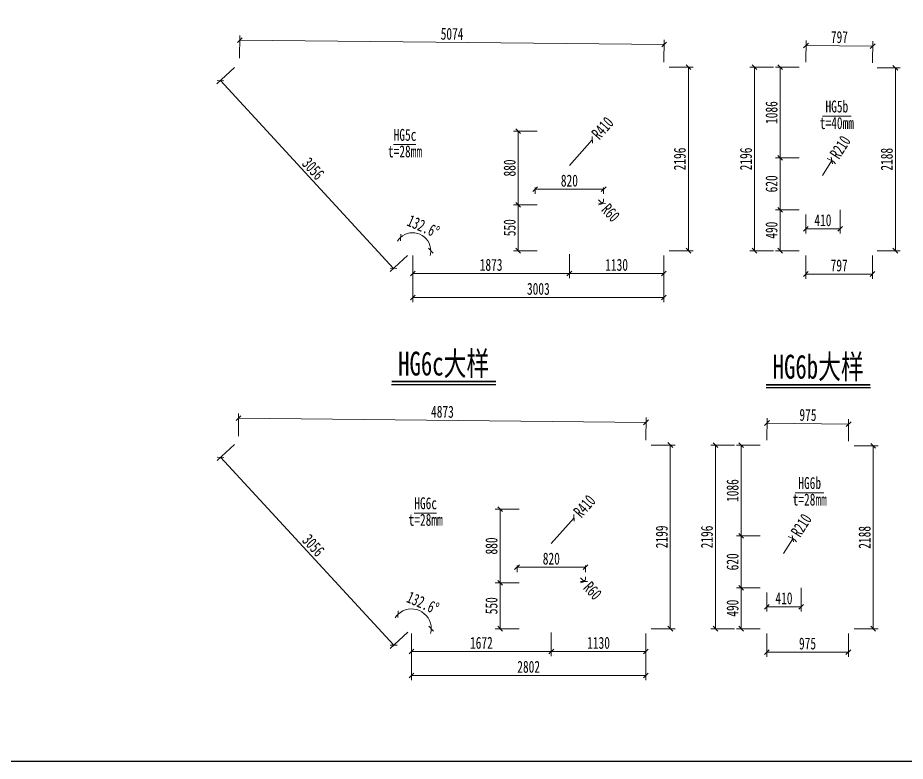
# Model space of a CAD drawing. Header units: millimetres. Extents: x -89049 to 410567, y -307459 to -100425.
# Drawn here: x 345002 to 355615, y -153251 to -144354 of the extents above; entities that cross this region are included whole.
import ezdxf
from ezdxf.enums import TextEntityAlignment as Align

# ---------------------------------------------------------------- set-up
doc = ezdxf.new("R2010")
doc.units = ezdxf.units.MM
doc.layers.get('Defpoints').update_dxf_attribs({"color": 8})
for name, color, linetype, lineweight in [('文字', 7, 'Continuous', 15), ('标注线及字体', 2, 'Continuous', 15), ('细实线', 4, 'Continuous', 15)]:
    doc.layers.add(name, color=color, linetype=linetype, lineweight=lineweight)
doc.styles.add('111', font='', dxfattribs={"width": 0.7})
doc.styles.add('BM_Dim', font='', dxfattribs={"width": 0.85})
doc.styles.get('111').set_extended_font_data('仿宋_GB2312')
doc.styles.get('BM_Dim').set_extended_font_data('仿宋_GB2312')
doc.dimstyles.new('200', dxfattribs={"dimscale": 0, "dimtxt": 2.5, "dimasz": 1, "dimexe": 1, "dimexo": 1, "dimgap": 0.6, "dimtad": 1, "dimdec": 0, "dimdsep": 46, "dimtxsty": '111', "dimblk": 'OBLIQUE', "dimcen": 0, "dimclrd": 4, "dimclre": 4, "dimclrt": 4, "dimadec": 1, "dimazin": 2, "dimtfac": 1, "dimtdec": 0, "dimtix": 1, "dimtmove": 2, "dimatfit": 3, "dimfxl": 4, "dimfxlon": 1, "dimtolj": 1, "dimlwd": -1, "dimlwe": -1, "dimarcsym": 0})

# ---------------------------------------------------------------- blocks, each defined once
blk = doc.blocks.new('_Oblique')
at = {"color": 0, "linetype": 'ByBlock', "lineweight": -2}
blk.add_line((-0.5, -0.5), (0.5, 0.5), dxfattribs=at)
blk = doc.blocks.new('*D1588')
at = {"layer": 'Defpoints', "color": 0, "transparency": 16777216}
for p in [(355226, -144693), (354426, -144946), (355223, -144953)]:
    blk.add_point(p, dxfattribs=at)
at = {"layer": '细实线', "color": 4, "transparency": 16777216}
for p, q in [((354427, -144888), (354429, -144628)), ((355224, -144896), (355226, -144636)), ((354429, -144685), (355226, -144693))]:
    blk.add_line(p, q, dxfattribs=at)
at = {"layer": '细实线', "color": 4, "transparency": 16777216, "xscale": 57.14285714285715, "yscale": 57.14285714285715, "zscale": 57.14285714285715}
for p, rotation in [((354429, -144685), 179.4393759292709), ((355226, -144693), 359.4393759292709)]:
    blk.add_blockref('_Oblique', p, dxfattribs=dict(at, rotation=rotation))
at = {"layer": '细实线', "color": 4, "transparency": 16777216, "insert": (354828, -144587), "char_height": 142.9, "attachment_point": 5, "rotation": 359.4394, "style": '111'}
blk.add_mtext('\\A1;797', dxfattribs=at)
blk = doc.blocks.new('*D1589')
at = {"layer": 'Defpoints', "color": 0, "transparency": 16777216}
for p in [(355223, -144953), (355497, -144953), (355223, -147142)]:
    blk.add_point(p, dxfattribs=at)
at = {"layer": '细实线', "color": 4, "transparency": 16777216}
for p, q in [((355280, -144953), (355555, -144953)), ((355497, -147142), (355497, -144953)), ((355280, -147142), (355555, -147142))]:
    blk.add_line(p, q, dxfattribs=at)
at = {"layer": '细实线', "color": 4, "transparency": 16777216, "xscale": 57.14285714285715, "yscale": 57.14285714285715, "zscale": 57.14285714285715}
for p, rotation in [((355497, -144953), 90), ((355497, -147142), 270)]:
    blk.add_blockref('_Oblique', p, dxfattribs=dict(at, rotation=rotation))
at = {"layer": '细实线', "color": 4, "transparency": 16777216, "insert": (355395, -146048), "char_height": 142.9, "attachment_point": 5, "rotation": 90, "style": '111'}
blk.add_mtext('\\A1;2188', dxfattribs=at)
blk = doc.blocks.new('*D1595')
at = {"layer": 'Defpoints', "color": 0, "transparency": 16777216}
for p in [(354426, -147142), (355223, -147142), (355223, -147421)]:
    blk.add_point(p, dxfattribs=at)
at = {"layer": '细实线', "color": 4, "transparency": 16777216}
for p, q in [((354426, -147199), (354426, -147478)), ((355223, -147199), (355223, -147478)), ((354426, -147421), (355223, -147421))]:
    blk.add_line(p, q, dxfattribs=at)
at = {"layer": '细实线', "color": 4, "transparency": 16777216, "xscale": 57.14285714285715, "yscale": 57.14285714285715, "zscale": 57.14285714285715, "rotation": 180}
blk.add_blockref('_Oblique', (354426, -147421), dxfattribs=at)
at = {"layer": '细实线', "color": 4, "transparency": 16777216, "xscale": 57.14285714285715, "yscale": 57.14285714285715, "zscale": 57.14285714285715}
blk.add_blockref('_Oblique', (355223, -147421), dxfattribs=at)
at = {"layer": '细实线', "color": 4, "transparency": 16777216, "insert": (354825, -147319), "char_height": 142.9, "attachment_point": 5, "style": '111'}
blk.add_mtext('\\A1;797', dxfattribs=at)
blk = doc.blocks.new('*D1596')
at = {"layer": 'Defpoints', "color": 0, "transparency": 16777216}
for p in [(354426, -144946), (353813, -147142), (354426, -147142)]:
    blk.add_point(p, dxfattribs=at)
at = {"layer": '细实线', "color": 4, "transparency": 16777216}
for p, q in [((354041, -144946), (353756, -144946)), ((353813, -144946), (353813, -147142)), ((354041, -147142), (353756, -147142))]:
    blk.add_line(p, q, dxfattribs=at)
at = {"layer": '细实线', "color": 4, "transparency": 16777216, "xscale": 57.14285714285715, "yscale": 57.14285714285715, "zscale": 57.14285714285715}
for p, rotation in [((353813, -144946), 90), ((353813, -147142), 270)]:
    blk.add_blockref('_Oblique', p, dxfattribs=dict(at, rotation=rotation))
at = {"layer": '细实线', "color": 4, "transparency": 16777216, "insert": (353711, -146044), "char_height": 142.9, "attachment_point": 5, "rotation": 90, "style": '111'}
blk.add_mtext('\\A1;2196', dxfattribs=at)
blk = doc.blocks.new('*D1597')
at = {"layer": 'Defpoints', "color": 0, "transparency": 16777216}
for p in [(354120, -146652), (354426, -146652), (354426, -147142)]:
    blk.add_point(p, dxfattribs=at)
at = {"layer": '细实线', "color": 4, "transparency": 16777216}
for p, q in [((354348, -146652), (354063, -146652)), ((354120, -147142), (354120, -146652)), ((354348, -147142), (354063, -147142))]:
    blk.add_line(p, q, dxfattribs=at)
at = {"layer": '细实线', "color": 4, "transparency": 16777216, "xscale": 57.14285714285715, "yscale": 57.14285714285715, "zscale": 57.14285714285715}
for p, rotation in [((354120, -146652), 90), ((354120, -147142), 270)]:
    blk.add_blockref('_Oblique', p, dxfattribs=dict(at, rotation=rotation))
at = {"layer": '细实线', "color": 4, "transparency": 16777216, "insert": (354017, -146897), "char_height": 142.9, "attachment_point": 5, "rotation": 90, "style": '111'}
blk.add_mtext('\\A1;490', dxfattribs=at)
blk = doc.blocks.new('*D1598')
at = {"layer": 'Defpoints', "color": 0, "transparency": 16777216}
for p in [(354120, -146032), (354426, -146032), (354426, -146652)]:
    blk.add_point(p, dxfattribs=at)
at = {"layer": '细实线', "color": 4, "transparency": 16777216}
for p, q in [((354348, -146032), (354063, -146032)), ((354120, -146652), (354120, -146032)), ((354348, -146652), (354063, -146652))]:
    blk.add_line(p, q, dxfattribs=at)
at = {"layer": '细实线', "color": 4, "transparency": 16777216, "xscale": 57.14285714285715, "yscale": 57.14285714285715, "zscale": 57.14285714285715}
for p, rotation in [((354120, -146032), 90), ((354120, -146652), 270)]:
    blk.add_blockref('_Oblique', p, dxfattribs=dict(at, rotation=rotation))
at = {"layer": '细实线', "color": 4, "transparency": 16777216, "insert": (354017, -146342), "char_height": 142.9, "attachment_point": 5, "rotation": 90, "style": '111'}
blk.add_mtext('\\A1;620', dxfattribs=at)
blk = doc.blocks.new('*D1599')
at = {"layer": 'Defpoints', "color": 0, "transparency": 16777216}
for p in [(354120, -144946), (354426, -144946), (354426, -146032)]:
    blk.add_point(p, dxfattribs=at)
at = {"layer": '细实线', "color": 4, "transparency": 16777216}
for p, q in [((354348, -144946), (354063, -144946)), ((354120, -146032), (354120, -144946)), ((354348, -146032), (354063, -146032))]:
    blk.add_line(p, q, dxfattribs=at)
at = {"layer": '细实线', "color": 4, "transparency": 16777216, "xscale": 57.14285714285715, "yscale": 57.14285714285715, "zscale": 57.14285714285715}
for p, rotation in [((354120, -144946), 90), ((354120, -146032), 270)]:
    blk.add_blockref('_Oblique', p, dxfattribs=dict(at, rotation=rotation))
at = {"layer": '细实线', "color": 4, "transparency": 16777216, "insert": (354017, -145489), "char_height": 142.9, "attachment_point": 5, "rotation": 90, "style": '111'}
blk.add_mtext('\\A1;1086', dxfattribs=at)
blk = doc.blocks.new('*D1602')
at = {"layer": 'Defpoints', "color": 0, "transparency": 16777216}
for p in [(354836, -146534), (354426, -146652), (354836, -146881)]:
    blk.add_point(p, dxfattribs=at)
at = {"layer": '细实线', "color": 4, "transparency": 16777216}
for p, q in [((354836, -146652), (354836, -146938)), ((354426, -146709), (354426, -146938)), ((354426, -146881), (354836, -146881))]:
    blk.add_line(p, q, dxfattribs=at)
at = {"layer": '细实线', "color": 4, "transparency": 16777216, "xscale": 57.14285714285715, "yscale": 57.14285714285715, "zscale": 57.14285714285715, "rotation": 180}
blk.add_blockref('_Oblique', (354426, -146881), dxfattribs=at)
at = {"layer": '细实线', "color": 4, "transparency": 16777216, "xscale": 57.14285714285715, "yscale": 57.14285714285715, "zscale": 57.14285714285715}
blk.add_blockref('_Oblique', (354836, -146881), dxfattribs=at)
at = {"layer": '细实线', "color": 4, "transparency": 16777216, "insert": (354631, -146778), "char_height": 142.9, "attachment_point": 5, "style": '111'}
blk.add_mtext('\\A1;410', dxfattribs=at)
blk = doc.blocks.new('*D1603')
at = {"layer": 'Defpoints', "color": 0, "transparency": 16777216}
for p in [(354738, -146064), (354626, -146242)]:
    blk.add_point(p, dxfattribs=at)
at = {"layer": '细实线', "color": 4, "transparency": 16777216}
for p, q in [((354738, -146064), (354626, -146242)), ((354626, -146242), (354738, -146064))]:
    blk.add_line(p, q, dxfattribs=at)
blk.add_arc((354626, -146242), 210, 42.2537, 74.3608, dxfattribs=at)
at = {"layer": '细实线', "color": 4, "transparency": 16777216, "xscale": 57.14285714285715, "yscale": 57.14285714285715, "zscale": 57.14285714285715, "rotation": 57.89285402180658}
blk.add_blockref('_Oblique', (354738, -146064), dxfattribs=at)
at = {"layer": '细实线', "color": 4, "transparency": 16777216, "insert": (354838, -145904), "char_height": 142.9, "attachment_point": 5, "rotation": 57.8929, "style": '111'}
blk.add_mtext('\\A1;R210', dxfattribs=at)
blk = doc.blocks.new('*D1604')
at = {"layer": 'Defpoints', "color": 0, "transparency": 16777216}
for p in [(352732, -144676), (347656, -144894), (352729, -144946)]:
    blk.add_point(p, dxfattribs=at)
at = {"layer": '细实线', "color": 4, "transparency": 16777216}
for p, q in [((347656, -144837), (347659, -144567)), ((347659, -144624), (352732, -144676)), ((352730, -144888), (352733, -144618))]:
    blk.add_line(p, q, dxfattribs=at)
at = {"layer": '细实线', "color": 4, "transparency": 16777216, "xscale": 57.14285714285715, "yscale": 57.14285714285715, "zscale": 57.14285714285715}
for p, rotation in [((347659, -144624), 179.4192034922845), ((352732, -144676), 359.4192034922845)]:
    blk.add_blockref('_Oblique', p, dxfattribs=dict(at, rotation=rotation))
at = {"layer": '细实线', "color": 4, "transparency": 16777216, "insert": (350196, -144548), "char_height": 142.9, "attachment_point": 5, "rotation": 359.4192, "style": '111'}
blk.add_mtext('\\A1;5074', dxfattribs=at)
blk = doc.blocks.new('*D1605')
at = {"layer": 'Defpoints', "color": 0, "transparency": 16777216}
for p in [(347656, -144894), (349726, -147142), (349496, -147353)]:
    blk.add_point(p, dxfattribs=at)
at = {"layer": '细实线', "color": 4, "transparency": 16777216}
for p, q in [((347594, -144951), (347384, -145144)), ((347426, -145106), (349496, -147353)), ((349665, -147198), (349454, -147392))]:
    blk.add_line(p, q, dxfattribs=at)
at = {"layer": '细实线', "color": 4, "transparency": 16777216, "xscale": 57.14285714285715, "yscale": 57.14285714285715, "zscale": 57.14285714285715}
for p, rotation in [((347426, -145106), 132.6489191297817), ((349496, -147353), 312.6489191297817)]:
    blk.add_blockref('_Oblique', p, dxfattribs=dict(at, rotation=rotation))
at = {"layer": '细实线', "color": 4, "transparency": 16777216, "insert": (348536, -146160), "char_height": 142.9, "attachment_point": 5, "rotation": 312.6489, "style": '111'}
blk.add_mtext('\\A1;3056', dxfattribs=at)
blk = doc.blocks.new('*D1606')
at = {"layer": 'Defpoints', "color": 0, "transparency": 16777216}
for p in [(349726, -147142), (352729, -147142), (352729, -147701)]:
    blk.add_point(p, dxfattribs=at)
at = {"layer": '细实线', "color": 4, "transparency": 16777216}
for p, q in [((349726, -147472), (349726, -147758)), ((352729, -147472), (352729, -147758)), ((349726, -147701), (352729, -147701))]:
    blk.add_line(p, q, dxfattribs=at)
at = {"layer": '细实线', "color": 4, "transparency": 16777216, "xscale": 57.14285714285715, "yscale": 57.14285714285715, "zscale": 57.14285714285715}
for p, rotation in [((349726, -147701), 180.0000000000011), ((352729, -147701), 1.110476294743658e-12)]:
    blk.add_blockref('_Oblique', p, dxfattribs=dict(at, rotation=rotation))
at = {"layer": '细实线', "color": 4, "transparency": 16777216, "insert": (351228, -147599), "char_height": 142.9, "attachment_point": 5, "style": '111'}
blk.add_mtext('\\A1;3003', dxfattribs=at)
blk = doc.blocks.new('*D1607')
at = {"layer": 'Defpoints', "color": 0, "transparency": 16777216}
for p in [(352729, -144946), (352729, -147142), (353023, -147142)]:
    blk.add_point(p, dxfattribs=at)
at = {"layer": '细实线', "color": 4, "transparency": 16777216}
for p, q in [((352794, -144946), (353080, -144946)), ((353023, -144946), (353023, -147142)), ((352794, -147142), (353080, -147142))]:
    blk.add_line(p, q, dxfattribs=at)
at = {"layer": '细实线', "color": 4, "transparency": 16777216, "xscale": 57.14285714285715, "yscale": 57.14285714285715, "zscale": 57.14285714285715}
for p, rotation in [((353023, -144946), 90), ((353023, -147142), 270)]:
    blk.add_blockref('_Oblique', p, dxfattribs=dict(at, rotation=rotation))
at = {"layer": '细实线', "color": 4, "transparency": 16777216, "insert": (352920, -146044), "char_height": 142.9, "attachment_point": 5, "rotation": 90, "style": '111'}
blk.add_mtext('\\A1;2196', dxfattribs=at)
blk = doc.blocks.new('*D1608')
at = {"layer": 'Defpoints', "color": 0, "transparency": 16777216}
for p in [(351599, -146122), (352729, -147142), (351599, -147414)]:
    blk.add_point(p, dxfattribs=at)
at = {"layer": '细实线', "color": 4, "transparency": 16777216}
for p, q in [((351599, -147185), (351599, -147471)), ((352729, -147199), (352729, -147471)), ((352729, -147414), (351599, -147414))]:
    blk.add_line(p, q, dxfattribs=at)
at = {"layer": '细实线', "color": 4, "transparency": 16777216, "xscale": 57.14285714285715, "yscale": 57.14285714285715, "zscale": 57.14285714285715, "rotation": 180}
blk.add_blockref('_Oblique', (351599, -147414), dxfattribs=at)
at = {"layer": '细实线', "color": 4, "transparency": 16777216, "xscale": 57.14285714285715, "yscale": 57.14285714285715, "zscale": 57.14285714285715}
blk.add_blockref('_Oblique', (352729, -147414), dxfattribs=at)
at = {"layer": '细实线', "color": 4, "transparency": 16777216, "insert": (352164, -147312), "char_height": 142.9, "attachment_point": 5, "style": '111'}
blk.add_mtext('\\A1;1130', dxfattribs=at)
blk = doc.blocks.new('*D1609')
at = {"layer": 'Defpoints', "color": 0, "transparency": 16777216}
for p in [(351599, -146122), (349726, -147142), (349726, -147414)]:
    blk.add_point(p, dxfattribs=at)
at = {"layer": '细实线', "color": 4, "transparency": 16777216}
for p, q in [((349726, -147199), (349726, -147471)), ((351599, -147185), (351599, -147471)), ((351599, -147414), (349726, -147414))]:
    blk.add_line(p, q, dxfattribs=at)
at = {"layer": '细实线', "color": 4, "transparency": 16777216, "xscale": 57.14285714285715, "yscale": 57.14285714285715, "zscale": 57.14285714285715, "rotation": 180}
blk.add_blockref('_Oblique', (349726, -147414), dxfattribs=at)
at = {"layer": '细实线', "color": 4, "transparency": 16777216, "xscale": 57.14285714285715, "yscale": 57.14285714285715, "zscale": 57.14285714285715}
blk.add_blockref('_Oblique', (351599, -147414), dxfattribs=at)
at = {"layer": '细实线', "color": 4, "transparency": 16777216, "insert": (350663, -147312), "char_height": 142.9, "attachment_point": 5, "style": '111'}
blk.add_mtext('\\A1;1873', dxfattribs=at)
blk = doc.blocks.new('*D1610')
at = {"layer": 'Defpoints', "color": 0, "transparency": 16777216}
for p in [(351569, -146592), (350987, -147142), (351521, -147142)]:
    blk.add_point(p, dxfattribs=at)
at = {"layer": '细实线', "color": 4, "transparency": 16777216}
for p, q in [((351215, -146592), (350930, -146592)), ((350987, -146592), (350987, -147142)), ((351215, -147142), (350930, -147142))]:
    blk.add_line(p, q, dxfattribs=at)
at = {"layer": '细实线', "color": 4, "transparency": 16777216, "xscale": 57.14285714285715, "yscale": 57.14285714285715, "zscale": 57.14285714285715}
for p, rotation in [((350987, -146592), 90), ((350987, -147142), 270)]:
    blk.add_blockref('_Oblique', p, dxfattribs=dict(at, rotation=rotation))
at = {"layer": '细实线', "color": 4, "transparency": 16777216, "insert": (350885, -146867), "char_height": 142.9, "attachment_point": 5, "rotation": 90, "style": '111'}
blk.add_mtext('\\A1;550', dxfattribs=at)
blk = doc.blocks.new('*D1611')
at = {"layer": 'Defpoints', "color": 0, "transparency": 16777216}
for p in [(350987, -145712), (351569, -145712), (351569, -146592)]:
    blk.add_point(p, dxfattribs=at)
at = {"layer": '细实线', "color": 4, "transparency": 16777216}
for p, q in [((351215, -145712), (350930, -145712)), ((350987, -146592), (350987, -145712)), ((351215, -146592), (350930, -146592))]:
    blk.add_line(p, q, dxfattribs=at)
at = {"layer": '细实线', "color": 4, "transparency": 16777216, "xscale": 57.14285714285715, "yscale": 57.14285714285715, "zscale": 57.14285714285715}
for p, rotation in [((350987, -145712), 90), ((350987, -146592), 270)]:
    blk.add_blockref('_Oblique', p, dxfattribs=dict(at, rotation=rotation))
at = {"layer": '细实线', "color": 4, "transparency": 16777216, "insert": (350885, -146152), "char_height": 142.9, "attachment_point": 5, "rotation": 90, "style": '111'}
blk.add_mtext('\\A1;880', dxfattribs=at)
blk = doc.blocks.new('*D1612')
at = {"layer": 'Defpoints', "color": 0, "transparency": 16777216}
for p in [(351872, -145815), (351599, -146122)]:
    blk.add_point(p, dxfattribs=at)
at = {"layer": '细实线', "color": 4, "transparency": 16777216}
for p, q in [((351872, -145815), (351599, -146122)), ((351599, -146122), (351872, -145815))]:
    blk.add_line(p, q, dxfattribs=at)
at = {"layer": '细实线', "color": 4, "transparency": 16777216, "xscale": 57.14285714285715, "yscale": 57.14285714285715, "zscale": 57.14285714285715, "rotation": 48.40662136842748}
blk.add_blockref('_Oblique', (351872, -145815), dxfattribs=at)
at = {"layer": '细实线', "color": 4, "transparency": 16777216, "insert": (351996, -145675), "char_height": 142.9, "attachment_point": 5, "rotation": 48.4066, "style": '111'}
blk.add_mtext('\\A1;R410', dxfattribs=at)
blk = doc.blocks.new('*D1613')
at = {"layer": 'Defpoints', "color": 0, "transparency": 16777216}
for p in [(351189, -146327), (352009, -146327), (352009, -146406)]:
    blk.add_point(p, dxfattribs=at)
at = {"layer": '细实线', "color": 4, "transparency": 16777216}
for p, q in [((351189, -146384), (351189, -146463)), ((351189, -146406), (352009, -146406)), ((352009, -146384), (352009, -146463))]:
    blk.add_line(p, q, dxfattribs=at)
at = {"layer": '细实线', "color": 4, "transparency": 16777216, "xscale": 57.14285714285715, "yscale": 57.14285714285715, "zscale": 57.14285714285715, "rotation": 180}
blk.add_blockref('_Oblique', (351189, -146406), dxfattribs=at)
at = {"layer": '细实线', "color": 4, "transparency": 16777216, "xscale": 57.14285714285715, "yscale": 57.14285714285715, "zscale": 57.14285714285715}
blk.add_blockref('_Oblique', (352009, -146406), dxfattribs=at)
at = {"layer": '细实线', "color": 4, "transparency": 16777216, "insert": (351599, -146304), "char_height": 142.9, "attachment_point": 5, "style": '111'}
blk.add_mtext('\\A1;820', dxfattribs=at)
blk = doc.blocks.new('*D1614')
at = {"layer": 'Defpoints', "color": 0, "transparency": 16777216}
for p in [(349411, -146799), (349866, -146978), (349702, -147116), (349761, -147142), (350171, -147142)]:
    blk.add_point(p, dxfattribs=at)
at = {"layer": '细实线', "color": 4, "transparency": 16777216}
for start, end in [(132.6489, 147.9292), (0, 132.6489), (344.7197, 0)]:
    blk.add_arc((349726, -147142), 215, start, end, dxfattribs=at)
at = {"layer": '细实线', "color": 4, "transparency": 16777216, "xscale": 57.14285714285715, "yscale": 57.14285714285715, "zscale": 57.14285714285715}
for p, rotation in [((349580, -146984), 42.64891912974592), ((349941, -147142), 90)]:
    blk.add_blockref('_Oblique', p, dxfattribs=dict(at, rotation=rotation))
at = {"layer": '细实线', "color": 4, "transparency": 16777216, "insert": (349853, -146851), "char_height": 142.86, "attachment_point": 5, "rotation": 336.3245, "style": '111'}
blk.add_mtext('\\A1;132.6%%d', dxfattribs=at)
blk = doc.blocks.new('*D1615')
at = {"layer": 'Defpoints', "color": 0, "transparency": 16777216}
for p in [(351949, -146532), (351990, -146576)]:
    blk.add_point(p, dxfattribs=at)
at = {"layer": '细实线', "color": 4, "transparency": 16777216}
for p, q in [((351990, -146576), (351949, -146532)), ((351949, -146532), (351990, -146576))]:
    blk.add_line(p, q, dxfattribs=at)
blk.add_arc((351949, -146532), 60, 270, 9.6017, dxfattribs=at)
at = {"layer": '细实线', "color": 4, "transparency": 16777216, "xscale": 57.14285714285715, "yscale": 57.14285714285715, "zscale": 57.14285714285715, "rotation": 312.7279684316451}
blk.add_blockref('_Oblique', (351990, -146576), dxfattribs=at)
at = {"layer": '细实线', "color": 4, "transparency": 16777216, "insert": (352093, -146688), "char_height": 142.9, "attachment_point": 5, "rotation": 312.728, "style": '111'}
blk.add_mtext('\\A1;R60', dxfattribs=at)
blk = doc.blocks.new('*D1637')
at = {"layer": 'Defpoints', "color": 0, "transparency": 16777216}
for p in [(354938, -149216), (353960, -149466), (354935, -149478)]:
    blk.add_point(p, dxfattribs=at)
at = {"layer": '细实线', "color": 4, "transparency": 16777216}
for p, q in [((353961, -149409), (353964, -149147)), ((353963, -149204), (354938, -149216)), ((354935, -149421), (354938, -149159))]:
    blk.add_line(p, q, dxfattribs=at)
at = {"layer": '细实线', "color": 4, "transparency": 16777216, "xscale": 57.14285714285715, "yscale": 57.14285714285715, "zscale": 57.14285714285715}
for p, rotation in [((353963, -149204), 179.3065747921561), ((354938, -149216), 359.3065747921561)]:
    blk.add_blockref('_Oblique', p, dxfattribs=dict(at, rotation=rotation))
at = {"layer": '细实线', "color": 4, "transparency": 16777216, "insert": (354452, -149108), "char_height": 142.9, "attachment_point": 5, "rotation": 359.3066, "style": '111'}
blk.add_mtext('\\A1;975', dxfattribs=at)
blk = doc.blocks.new('*D1638')
at = {"layer": 'Defpoints', "color": 0, "transparency": 16777216}
for p in [(354935, -149478), (355233, -149478), (354935, -151665)]:
    blk.add_point(p, dxfattribs=at)
at = {"layer": '细实线', "color": 4, "transparency": 16777216}
for p, q in [((355004, -149478), (355290, -149478)), ((355233, -151665), (355233, -149478)), ((355004, -151665), (355290, -151665))]:
    blk.add_line(p, q, dxfattribs=at)
at = {"layer": '细实线', "color": 4, "transparency": 16777216, "xscale": 57.14285714285715, "yscale": 57.14285714285715, "zscale": 57.14285714285715}
for p, rotation in [((355233, -149478), 90), ((355233, -151665), 270)]:
    blk.add_blockref('_Oblique', p, dxfattribs=dict(at, rotation=rotation))
at = {"layer": '细实线', "color": 4, "transparency": 16777216, "insert": (355130, -150572), "char_height": 142.9, "attachment_point": 5, "rotation": 90, "style": '111'}
blk.add_mtext('\\A1;2188', dxfattribs=at)
blk = doc.blocks.new('*D1639')
at = {"layer": 'Defpoints', "color": 0, "transparency": 16777216}
for p in [(353960, -151665), (354935, -151665), (354935, -151945)]:
    blk.add_point(p, dxfattribs=at)
at = {"layer": '细实线', "color": 4, "transparency": 16777216}
for p, q in [((353960, -151723), (353960, -152002)), ((354935, -151723), (354935, -152002)), ((353960, -151945), (354935, -151945))]:
    blk.add_line(p, q, dxfattribs=at)
at = {"layer": '细实线', "color": 4, "transparency": 16777216, "xscale": 57.14285714285715, "yscale": 57.14285714285715, "zscale": 57.14285714285715, "rotation": 180}
blk.add_blockref('_Oblique', (353960, -151945), dxfattribs=at)
at = {"layer": '细实线', "color": 4, "transparency": 16777216, "xscale": 57.14285714285715, "yscale": 57.14285714285715, "zscale": 57.14285714285715}
blk.add_blockref('_Oblique', (354935, -151945), dxfattribs=at)
at = {"layer": '细实线', "color": 4, "transparency": 16777216, "insert": (354447, -151843), "char_height": 142.9, "attachment_point": 5, "style": '111'}
blk.add_mtext('\\A1;975', dxfattribs=at)
blk = doc.blocks.new('*D1640')
at = {"layer": 'Defpoints', "color": 0, "transparency": 16777216}
for p in [(353960, -149469), (353347, -151665), (353960, -151665)]:
    blk.add_point(p, dxfattribs=at)
at = {"layer": '细实线', "color": 4, "transparency": 16777216}
for p, q in [((353575, -149469), (353290, -149469)), ((353347, -149469), (353347, -151665)), ((353575, -151665), (353290, -151665))]:
    blk.add_line(p, q, dxfattribs=at)
at = {"layer": '细实线', "color": 4, "transparency": 16777216, "xscale": 57.14285714285715, "yscale": 57.14285714285715, "zscale": 57.14285714285715}
for p, rotation in [((353347, -149469), 90), ((353347, -151665), 270)]:
    blk.add_blockref('_Oblique', p, dxfattribs=dict(at, rotation=rotation))
at = {"layer": '细实线', "color": 4, "transparency": 16777216, "insert": (353244, -150567), "char_height": 142.9, "attachment_point": 5, "rotation": 90, "style": '111'}
blk.add_mtext('\\A1;2196', dxfattribs=at)
blk = doc.blocks.new('*D1641')
at = {"layer": 'Defpoints', "color": 0, "transparency": 16777216}
for p in [(353654, -151175), (353960, -151175), (353960, -151665)]:
    blk.add_point(p, dxfattribs=at)
at = {"layer": '细实线', "color": 4, "transparency": 16777216}
for p, q in [((353882, -151175), (353596, -151175)), ((353654, -151665), (353654, -151175)), ((353882, -151665), (353596, -151665))]:
    blk.add_line(p, q, dxfattribs=at)
at = {"layer": '细实线', "color": 4, "transparency": 16777216, "xscale": 57.14285714285715, "yscale": 57.14285714285715, "zscale": 57.14285714285715}
for p, rotation in [((353654, -151175), 90), ((353654, -151665), 270)]:
    blk.add_blockref('_Oblique', p, dxfattribs=dict(at, rotation=rotation))
at = {"layer": '细实线', "color": 4, "transparency": 16777216, "insert": (353551, -151420), "char_height": 142.9, "attachment_point": 5, "rotation": 90, "style": '111'}
blk.add_mtext('\\A1;490', dxfattribs=at)
blk = doc.blocks.new('*D1642')
at = {"layer": 'Defpoints', "color": 0, "transparency": 16777216}
for p in [(353654, -150555), (353960, -150555), (353960, -151175)]:
    blk.add_point(p, dxfattribs=at)
at = {"layer": '细实线', "color": 4, "transparency": 16777216}
for p, q in [((353882, -150555), (353596, -150555)), ((353654, -151175), (353654, -150555)), ((353882, -151175), (353596, -151175))]:
    blk.add_line(p, q, dxfattribs=at)
at = {"layer": '细实线', "color": 4, "transparency": 16777216, "xscale": 57.14285714285715, "yscale": 57.14285714285715, "zscale": 57.14285714285715}
for p, rotation in [((353654, -150555), 90), ((353654, -151175), 270)]:
    blk.add_blockref('_Oblique', p, dxfattribs=dict(at, rotation=rotation))
at = {"layer": '细实线', "color": 4, "transparency": 16777216, "insert": (353551, -150865), "char_height": 142.9, "attachment_point": 5, "rotation": 90, "style": '111'}
blk.add_mtext('\\A1;620', dxfattribs=at)
blk = doc.blocks.new('*D1643')
at = {"layer": 'Defpoints', "color": 0, "transparency": 16777216}
for p in [(353654, -149469), (353960, -149469), (353960, -150555)]:
    blk.add_point(p, dxfattribs=at)
at = {"layer": '细实线', "color": 4, "transparency": 16777216}
for p, q in [((353882, -149469), (353596, -149469)), ((353654, -150555), (353654, -149469)), ((353882, -150555), (353596, -150555))]:
    blk.add_line(p, q, dxfattribs=at)
at = {"layer": '细实线', "color": 4, "transparency": 16777216, "xscale": 57.14285714285715, "yscale": 57.14285714285715, "zscale": 57.14285714285715}
for p, rotation in [((353654, -149469), 90), ((353654, -150555), 270)]:
    blk.add_blockref('_Oblique', p, dxfattribs=dict(at, rotation=rotation))
at = {"layer": '细实线', "color": 4, "transparency": 16777216, "insert": (353551, -150012), "char_height": 142.9, "attachment_point": 5, "rotation": 90, "style": '111'}
blk.add_mtext('\\A1;1086', dxfattribs=at)
blk = doc.blocks.new('*D1644')
at = {"layer": 'Defpoints', "color": 0, "transparency": 16777216}
for p in [(354370, -151057), (353960, -151175), (354370, -151404)]:
    blk.add_point(p, dxfattribs=at)
at = {"layer": '细实线', "color": 4, "transparency": 16777216}
for p, q in [((353960, -151233), (353960, -151461)), ((354370, -151176), (354370, -151461)), ((353960, -151404), (354370, -151404))]:
    blk.add_line(p, q, dxfattribs=at)
at = {"layer": '细实线', "color": 4, "transparency": 16777216, "xscale": 57.14285714285715, "yscale": 57.14285714285715, "zscale": 57.14285714285715, "rotation": 180}
blk.add_blockref('_Oblique', (353960, -151404), dxfattribs=at)
at = {"layer": '细实线', "color": 4, "transparency": 16777216, "xscale": 57.14285714285715, "yscale": 57.14285714285715, "zscale": 57.14285714285715}
blk.add_blockref('_Oblique', (354370, -151404), dxfattribs=at)
at = {"layer": '细实线', "color": 4, "transparency": 16777216, "insert": (354165, -151302), "char_height": 142.9, "attachment_point": 5, "style": '111'}
blk.add_mtext('\\A1;410', dxfattribs=at)
blk = doc.blocks.new('*D1645')
at = {"layer": 'Defpoints', "color": 0, "transparency": 16777216}
for p in [(354272, -150588), (354160, -150765)]:
    blk.add_point(p, dxfattribs=at)
at = {"layer": '细实线', "color": 4, "transparency": 16777216}
for p, q in [((354272, -150588), (354160, -150765)), ((354160, -150765), (354272, -150588))]:
    blk.add_line(p, q, dxfattribs=at)
blk.add_arc((354160, -150765), 210, 42.2537, 74.3608, dxfattribs=at)
at = {"layer": '细实线', "color": 4, "transparency": 16777216, "xscale": 57.14285714285715, "yscale": 57.14285714285715, "zscale": 57.14285714285715, "rotation": 57.89285402180658}
blk.add_blockref('_Oblique', (354272, -150588), dxfattribs=at)
at = {"layer": '细实线', "color": 4, "transparency": 16777216, "insert": (354372, -150428), "char_height": 142.9, "attachment_point": 5, "rotation": 57.8929, "style": '111'}
blk.add_mtext('\\A1;R210', dxfattribs=at)
blk = doc.blocks.new('*D1646')
at = {"layer": 'Defpoints', "color": 0, "transparency": 16777216}
for p in [(352516, -149196), (347641, -149418), (352513, -149467)]:
    blk.add_point(p, dxfattribs=at)
at = {"layer": '细实线', "color": 4, "transparency": 16777216}
for p, q in [((347641, -149361), (347644, -149090)), ((347643, -149147), (352516, -149196)), ((352514, -149410), (352516, -149139))]:
    blk.add_line(p, q, dxfattribs=at)
at = {"layer": '细实线', "color": 4, "transparency": 16777216, "xscale": 57.14285714285715, "yscale": 57.14285714285715, "zscale": 57.14285714285715}
for p, rotation in [((347643, -149147), 179.4262908393007), ((352516, -149196), 359.4262908393007)]:
    blk.add_blockref('_Oblique', p, dxfattribs=dict(at, rotation=rotation))
at = {"layer": '细实线', "color": 4, "transparency": 16777216, "insert": (350081, -149069), "char_height": 142.9, "attachment_point": 5, "rotation": 359.4263, "style": '111'}
blk.add_mtext('\\A1;4873', dxfattribs=at)
blk = doc.blocks.new('*D1647')
at = {"layer": 'Defpoints', "color": 0, "transparency": 16777216}
for p in [(347641, -149418), (349711, -151665), (349498, -151862)]:
    blk.add_point(p, dxfattribs=at)
at = {"layer": '细实线', "color": 4, "transparency": 16777216}
for p, q in [((347596, -149459), (347386, -149653)), ((347428, -149614), (349498, -151862)), ((349666, -151707), (349456, -151900))]:
    blk.add_line(p, q, dxfattribs=at)
at = {"layer": '细实线', "color": 4, "transparency": 16777216, "xscale": 57.14285714285715, "yscale": 57.14285714285715, "zscale": 57.14285714285715}
for p, rotation in [((347428, -149614), 132.6489191297812), ((349498, -151862), 312.6489191297812)]:
    blk.add_blockref('_Oblique', p, dxfattribs=dict(at, rotation=rotation))
at = {"layer": '细实线', "color": 4, "transparency": 16777216, "insert": (348538, -150668), "char_height": 142.9, "attachment_point": 5, "rotation": 312.6489, "style": '111'}
blk.add_mtext('\\A1;3056', dxfattribs=at)
blk = doc.blocks.new('*D1648')
at = {"layer": 'Defpoints', "color": 0, "transparency": 16777216}
for p in [(349711, -151665), (352513, -151665), (352513, -152225)]:
    blk.add_point(p, dxfattribs=at)
at = {"layer": '细实线', "color": 4, "transparency": 16777216}
for p, q in [((349711, -151996), (349711, -152282)), ((352513, -151996), (352513, -152282)), ((349711, -152225), (352513, -152225))]:
    blk.add_line(p, q, dxfattribs=at)
at = {"layer": '细实线', "color": 4, "transparency": 16777216, "xscale": 57.14285714285715, "yscale": 57.14285714285715, "zscale": 57.14285714285715, "rotation": 180.0000000000006}
blk.add_blockref('_Oblique', (349711, -152225), dxfattribs=at)
at = {"layer": '细实线', "color": 4, "transparency": 16777216, "xscale": 57.14285714285715, "yscale": 57.14285714285715, "zscale": 57.14285714285715}
blk.add_blockref('_Oblique', (352513, -152225), dxfattribs=at)
at = {"layer": '细实线', "color": 4, "transparency": 16777216, "insert": (351112, -152122), "char_height": 142.9, "attachment_point": 5, "style": '111'}
blk.add_mtext('\\A1;2802', dxfattribs=at)
blk = doc.blocks.new('*D1649')
at = {"layer": 'Defpoints', "color": 0, "transparency": 16777216}
for p in [(352513, -149467), (352513, -151665), (352806, -151665)]:
    blk.add_point(p, dxfattribs=at)
at = {"layer": '细实线', "color": 4, "transparency": 16777216}
for p, q in [((352578, -149467), (352864, -149467)), ((352806, -149467), (352806, -151665)), ((352578, -151665), (352864, -151665))]:
    blk.add_line(p, q, dxfattribs=at)
at = {"layer": '细实线', "color": 4, "transparency": 16777216, "xscale": 57.14285714285715, "yscale": 57.14285714285715, "zscale": 57.14285714285715}
for p, rotation in [((352806, -149467), 90), ((352806, -151665), 270)]:
    blk.add_blockref('_Oblique', p, dxfattribs=dict(at, rotation=rotation))
at = {"layer": '细实线', "color": 4, "transparency": 16777216, "insert": (352704, -150566), "char_height": 142.9, "attachment_point": 5, "rotation": 90, "style": '111'}
blk.add_mtext('\\A1;2199', dxfattribs=at)
blk = doc.blocks.new('*D1650')
at = {"layer": 'Defpoints', "color": 0, "transparency": 16777216}
for p in [(351383, -150645), (352513, -151665), (351383, -151938)]:
    blk.add_point(p, dxfattribs=at)
at = {"layer": '细实线', "color": 4, "transparency": 16777216}
for p, q in [((351383, -151709), (351383, -151995)), ((352513, -151723), (352513, -151995)), ((352513, -151938), (351383, -151938))]:
    blk.add_line(p, q, dxfattribs=at)
at = {"layer": '细实线', "color": 4, "transparency": 16777216, "xscale": 57.14285714285715, "yscale": 57.14285714285715, "zscale": 57.14285714285715, "rotation": 180}
blk.add_blockref('_Oblique', (351383, -151938), dxfattribs=at)
at = {"layer": '细实线', "color": 4, "transparency": 16777216, "xscale": 57.14285714285715, "yscale": 57.14285714285715, "zscale": 57.14285714285715}
blk.add_blockref('_Oblique', (352513, -151938), dxfattribs=at)
at = {"layer": '细实线', "color": 4, "transparency": 16777216, "insert": (351948, -151835), "char_height": 142.9, "attachment_point": 5, "style": '111'}
blk.add_mtext('\\A1;1130', dxfattribs=at)
blk = doc.blocks.new('*D1651')
at = {"layer": 'Defpoints', "color": 0, "transparency": 16777216}
for p in [(351383, -150645), (349711, -151665), (349711, -151938)]:
    blk.add_point(p, dxfattribs=at)
at = {"layer": '细实线', "color": 4, "transparency": 16777216}
for p, q in [((349711, -151723), (349711, -151995)), ((351383, -151709), (351383, -151995)), ((351383, -151938), (349711, -151938))]:
    blk.add_line(p, q, dxfattribs=at)
at = {"layer": '细实线', "color": 4, "transparency": 16777216, "xscale": 57.14285714285715, "yscale": 57.14285714285715, "zscale": 57.14285714285715, "rotation": 180}
blk.add_blockref('_Oblique', (349711, -151938), dxfattribs=at)
at = {"layer": '细实线', "color": 4, "transparency": 16777216, "xscale": 57.14285714285715, "yscale": 57.14285714285715, "zscale": 57.14285714285715}
blk.add_blockref('_Oblique', (351383, -151938), dxfattribs=at)
at = {"layer": '细实线', "color": 4, "transparency": 16777216, "insert": (350547, -151835), "char_height": 142.9, "attachment_point": 5, "style": '111'}
blk.add_mtext('\\A1;1672', dxfattribs=at)
blk = doc.blocks.new('*D1652')
at = {"layer": 'Defpoints', "color": 0, "transparency": 16777216}
for p in [(351353, -151115), (350770, -151665), (351305, -151665)]:
    blk.add_point(p, dxfattribs=at)
at = {"layer": '细实线', "color": 4, "transparency": 16777216}
for p, q in [((350999, -151115), (350713, -151115)), ((350770, -151115), (350770, -151665)), ((350999, -151665), (350713, -151665))]:
    blk.add_line(p, q, dxfattribs=at)
at = {"layer": '细实线', "color": 4, "transparency": 16777216, "xscale": 57.14285714285715, "yscale": 57.14285714285715, "zscale": 57.14285714285715}
for p, rotation in [((350770, -151115), 90), ((350770, -151665), 270)]:
    blk.add_blockref('_Oblique', p, dxfattribs=dict(at, rotation=rotation))
at = {"layer": '细实线', "color": 4, "transparency": 16777216, "insert": (350668, -151390), "char_height": 142.9, "attachment_point": 5, "rotation": 90, "style": '111'}
blk.add_mtext('\\A1;550', dxfattribs=at)
blk = doc.blocks.new('*D1653')
at = {"layer": 'Defpoints', "color": 0, "transparency": 16777216}
for p in [(350770, -150235), (351353, -150235), (351353, -151115)]:
    blk.add_point(p, dxfattribs=at)
at = {"layer": '细实线', "color": 4, "transparency": 16777216}
for p, q in [((350999, -150235), (350713, -150235)), ((350770, -151115), (350770, -150235)), ((350999, -151115), (350713, -151115))]:
    blk.add_line(p, q, dxfattribs=at)
at = {"layer": '细实线', "color": 4, "transparency": 16777216, "xscale": 57.14285714285715, "yscale": 57.14285714285715, "zscale": 57.14285714285715}
for p, rotation in [((350770, -150235), 90), ((350770, -151115), 270)]:
    blk.add_blockref('_Oblique', p, dxfattribs=dict(at, rotation=rotation))
at = {"layer": '细实线', "color": 4, "transparency": 16777216, "insert": (350668, -150675), "char_height": 142.9, "attachment_point": 5, "rotation": 90, "style": '111'}
blk.add_mtext('\\A1;880', dxfattribs=at)
blk = doc.blocks.new('*D1654')
at = {"layer": 'Defpoints', "color": 0, "transparency": 16777216}
for p in [(351655, -150339), (351383, -150645)]:
    blk.add_point(p, dxfattribs=at)
at = {"layer": '细实线', "color": 4, "transparency": 16777216}
for p, q in [((351655, -150339), (351383, -150645)), ((351383, -150645), (351655, -150339))]:
    blk.add_line(p, q, dxfattribs=at)
at = {"layer": '细实线', "color": 4, "transparency": 16777216, "xscale": 57.14285714285715, "yscale": 57.14285714285715, "zscale": 57.14285714285715, "rotation": 48.40662136842748}
blk.add_blockref('_Oblique', (351655, -150339), dxfattribs=at)
at = {"layer": '细实线', "color": 4, "transparency": 16777216, "insert": (351780, -150199), "char_height": 142.9, "attachment_point": 5, "rotation": 48.4066, "style": '111'}
blk.add_mtext('\\A1;R410', dxfattribs=at)
blk = doc.blocks.new('*D1655')
at = {"layer": 'Defpoints', "color": 0, "transparency": 16777216}
for p in [(350973, -150850), (351793, -150850), (351793, -150930)]:
    blk.add_point(p, dxfattribs=at)
at = {"layer": '细实线', "color": 4, "transparency": 16777216}
for p, q in [((350973, -150908), (350973, -150987)), ((351793, -150908), (351793, -150987)), ((350973, -150930), (351793, -150930))]:
    blk.add_line(p, q, dxfattribs=at)
at = {"layer": '细实线', "color": 4, "transparency": 16777216, "xscale": 57.14285714285715, "yscale": 57.14285714285715, "zscale": 57.14285714285715, "rotation": 180}
blk.add_blockref('_Oblique', (350973, -150930), dxfattribs=at)
at = {"layer": '细实线', "color": 4, "transparency": 16777216, "xscale": 57.14285714285715, "yscale": 57.14285714285715, "zscale": 57.14285714285715}
blk.add_blockref('_Oblique', (351793, -150930), dxfattribs=at)
at = {"layer": '细实线', "color": 4, "transparency": 16777216, "insert": (351383, -150827), "char_height": 142.9, "attachment_point": 5, "style": '111'}
blk.add_mtext('\\A1;820', dxfattribs=at)
blk = doc.blocks.new('*D1656')
at = {"layer": 'Defpoints', "color": 0, "transparency": 16777216}
for p in [(349458, -151391), (349881, -151502), (349687, -151640), (349746, -151665), (350187, -151665)]:
    blk.add_point(p, dxfattribs=at)
at = {"layer": '细实线', "color": 4, "transparency": 16777216}
for start, end in [(0, 132.6489), (132.6489, 146.5501), (346.0988, 0)]:
    blk.add_arc((349711, -151665), 236, start, end, dxfattribs=at)
at = {"layer": '细实线', "color": 4, "transparency": 16777216, "xscale": 57.14285714285715, "yscale": 57.14285714285715, "zscale": 57.14285714285715}
for p, rotation in [((349551, -151492), 42.64891912974592), ((349947, -151665), 90)]:
    blk.add_blockref('_Oblique', p, dxfattribs=dict(at, rotation=rotation))
at = {"layer": '细实线', "color": 4, "transparency": 16777216, "insert": (349847, -151356), "char_height": 142.86, "attachment_point": 5, "rotation": 336.3245, "style": '111'}
blk.add_mtext('\\A1;132.6%%d', dxfattribs=at)
blk = doc.blocks.new('*D1657')
at = {"layer": 'Defpoints', "color": 0, "transparency": 16777216}
for p in [(351733, -151055), (351774, -151100)]:
    blk.add_point(p, dxfattribs=at)
at = {"layer": '细实线', "color": 4, "transparency": 16777216}
for p, q in [((351774, -151100), (351733, -151055)), ((351733, -151055), (351774, -151100))]:
    blk.add_line(p, q, dxfattribs=at)
blk.add_arc((351733, -151055), 60, 270, 9.6017, dxfattribs=at)
at = {"layer": '细实线', "color": 4, "transparency": 16777216, "xscale": 57.14285714285715, "yscale": 57.14285714285715, "zscale": 57.14285714285715, "rotation": 312.7279684316451}
blk.add_blockref('_Oblique', (351774, -151100), dxfattribs=at)
at = {"layer": '细实线', "color": 4, "transparency": 16777216, "insert": (351877, -151211), "char_height": 142.9, "attachment_point": 5, "rotation": 312.728, "style": '111'}
blk.add_mtext('\\A1;R60', dxfattribs=at)

msp = doc.modelspace()

# ---------------------------------------------------------------- linework, layer by layer
at = {"color": 4}
for p, q in [((349473.3, -148743), (350721, -148743)), ((353951.6, -148780.5), (355199.4, -148780.5))]:
    msp.add_line(p, q, dxfattribs=at)
at = {"color": 6, "const_width": 20.6}
for points in [[(349473.3, -148708.7), (350721, -148708.7)], [(353951.6, -148746.2), (355199.4, -148746.2)]]:
    msp.add_lwpolyline(points, dxfattribs=at)
at = {"layer": 'Defpoints'}
msp.add_lwpolyline([(366566.6, -138634.1), (344566.6, -138634.1), (344566.6, -153251.3), (366566.6, -153251.3)], close=True, dxfattribs=at)
at = {"layer": '细实线'}
for p, q in [((354624.7, -145533.5), (354967.5, -145533.5)), ((349494, -145873), (349762.8, -145873)), ((354300, -150038.6), (354642.8, -150038.6)), ((349740.9, -150281.4), (350009.7, -150281.4))]:
    msp.add_line(p, q, dxfattribs=at)

# ---------------------------------------------------------------- texts
at = {"layer": '文字', "style": 'BM_Dim', "width": 0.7}
for s, p in [('HG5b', (354797.7, -145530.5)), ('t=40mm', (354797.7, -145728.9)), ('HG5c', (349633.5, -145870)), ('t=28mm', (349633.5, -146068.4)), ('HG6b', (354473, -150035.6)), ('t=28mm', (354473, -150233.9)), ('HG6c', (349880.4, -150278.3)), ('t=28mm', (349880.4, -150476.7))]:
    msp.add_text(s, height=142.86, dxfattribs=at).set_placement(p, align=Align.BOTTOM_CENTER)
at = {"layer": '标注线及字体', "style": '111', "width": 0.7}
for s, p in [('HG6c大样', (350096.1, -148486.5)), ('HG6b大样', (354574.4, -148524))]:
    msp.add_text(s, height=285.71, dxfattribs=at).set_placement(p, align=Align.MIDDLE)

# ---------------------------------------------------------------- dimensions: what is measured, and where the dimension line sits
at = {"layer": '细实线'}
for p1, p2, distance, picture, middle in [((347655.8, -144894.2), (352729.3, -144945.6), 270, '*D1604', (350196.3, -144547.7)), ((354426.2, -144945.6), (355223.2, -144953.4), 260.8, '*D1588', (354828.3, -144586.5)), ((347655.8, -144894.2), (349726.1, -147141.7), -312.3, '*D1605', (348536.5, -146160.3)), ((349726.1, -147141.7), (352729.3, -147141.7), -559.2, '*D1606', (351227.7, -147598.7)), ((354426.2, -147141.7), (355223.2, -147141.7), -279.6, '*D1595', (354824.7, -147319.1)), ((347640.6, -149417.9), (352512.9, -149466.7), 270.7, '*D1646', (350080.5, -149069.4)), ((353960, -149466), (354934.5, -149477.8), 262, '*D1637', (354451.7, -149107.6)), ((347640.6, -149417.9), (349710.9, -151665.5), -289.4, '*D1647', (348538.1, -150668.5)), ((349710.9, -151665.5), (352512.9, -151665.5), -559.1, '*D1648', (351111.9, -152122.4)), ((353960.0293, -151665.4573), (354934.5497, -151665.4573), -279.536, '*D1639', (354447.2895, -151842.7539))]:
    dim = msp.add_aligned_dim(p1=p1, p2=p2, distance=distance, dimstyle='200', override={"dimscale": 57.142857, "dimblk": 'Oblique'}, dxfattribs=at)
    dim.commit()
    dim.dimension.update_dxf_attribs({"geometry": picture, "text_midpoint": middle})
for base, p1, p2, picture, middle in [((353022.6, -147141.7), (352729.3, -144945.6), (352729.3, -147141.7), '*D1607', (352920.4, -146043.7)), ((353812.9, -147141.7), (354426.2, -144945.6), (354426.2, -147141.7), '*D1596', (353710.6, -146043.7)), ((354119.7, -144945.6), (354426.2, -146031.7), (354426.2, -144945.6), '*D1599', (354017.4, -145488.7)), ((355497.4, -144953.4), (355223.2, -147141.7), (355223.2, -144953.4), '*D1589', (355395.2, -146047.6)), ((350986.8, -145711.7), (351569.2, -146591.7), (351569.2, -145711.7), '*D1611', (350884.6, -146151.7)), ((354119.7, -146031.7), (354426.2, -146651.7), (354426.2, -146031.7), '*D1598', (354017.4, -146341.7)), ((350986.8, -147141.7), (351569.2, -146591.7), (351521.1, -147141.7), '*D1610', (350884.6, -146866.7)), ((354119.7, -146651.7), (354426.2, -147141.7), (354426.2, -146651.7), '*D1597', (354017.4, -146896.7)), ((352806.5, -151665.5), (352512.9, -149466.7), (352512.9, -151665.5), '*D1649', (352704.3, -150566.1)), ((353346.7, -151665.5), (353960, -149469.3), (353960, -151665.5), '*D1640', (353244.4, -150567.4)), ((353653.5, -149469.3), (353960, -150555.5), (353960, -149469.3), '*D1643', (353551.3, -150012.4)), ((355232.7, -149477.8), (354934.5, -151665.5), (354934.5, -149477.8), '*D1638', (355130.4, -150571.6)), ((350770.4, -150235.5), (351352.8, -151115.5), (351352.8, -150235.5), '*D1653', (350668.2, -150675.5)), ((353653.5, -150555.5), (353960, -151175.5), (353960, -150555.5), '*D1642', (353551.3, -150865.5)), ((350770.4, -151665.5), (351352.8, -151115.5), (351304.7, -151665.5), '*D1652', (350668.2, -151390.5)), ((353653.5, -151175.5), (353960, -151665.5), (353960, -151175.5), '*D1641', (353551.3, -151420.5))]:
    dim = msp.add_linear_dim(base=base, p1=p1, p2=p2, angle=90, dimstyle='200', override={"dimscale": 57.142857, "dimblk": 'Oblique'}, dxfattribs=at)
    dim.commit()
    dim.dimension.update_dxf_attribs({"geometry": picture, "text_midpoint": middle})
for center, mpoint, picture, middle in [((351599.5, -146121.7), (351871.7, -145815.1), '*D1612', (351995.9, -145675.1)), ((354626.2, -146241.7), (354737.8, -146063.9), '*D1603', (354838, -145904.2)), ((351949.5, -146531.7), (351990.2, -146575.8), '*D1615', (352093.4, -146687.6)), ((351383.1, -150645.5), (351655.3, -150338.8), '*D1654', (351779.5, -150198.8)), ((354160, -150765.5), (354271.6, -150587.6), '*D1645', (354371.8, -150428)), ((351733.1, -151055.5), (351773.8, -151099.5), '*D1657', (351877, -151211.3))]:
    dim = msp.add_radius_dim(center=center, mpoint=mpoint, dimstyle='200', override={"dimscale": 57.142857, "dimblk": 'Oblique'}, dxfattribs=at)
    dim.commit()
    dim.dimension.update_dxf_attribs({"geometry": picture, "text_midpoint": middle, "dimtype": 164})
for base, p1, p2, picture, middle in [((349726.1, -147414), (351599.5, -146121.7), (349726.1, -147141.7), '*D1609', (350662.8, -147311.8)), ((351599.5, -147414), (352729.3, -147141.7), (351599.5, -146121.7), '*D1608', (352164.4, -147311.8)), ((352009.5, -146406), (351189.5, -146326.7), (352009.5, -146326.7), '*D1613', (351599.5, -146303.7)), ((354836.2, -146880.6), (354426.2, -146651.7), (354836.2, -146533.6), '*D1602', (354631.2, -146778.4)), ((349710.9, -151937.7), (351383.1, -150645.5), (349710.9, -151665.5), '*D1651', (350547, -151835.5)), ((351383.1, -151937.7), (352512.9, -151665.5), (351383.1, -150645.5), '*D1650', (351948, -151835.5)), ((351793.1, -150929.7), (350973.1, -150850.5), (351793.1, -150850.5), '*D1655', (351383.1, -150827.5)), ((354370, -151404.3), (353960, -151175.5), (354370, -151057.3), '*D1644', (354165, -151302.1))]:
    dim = msp.add_linear_dim(base=base, p1=p1, p2=p2, dimstyle='200', override={"dimscale": 57.142857, "dimblk": 'Oblique'}, dxfattribs=at)
    dim.commit()
    dim.dimension.update_dxf_attribs({"geometry": picture, "text_midpoint": middle})
for base, line1, line2, picture, middle in [((349865.6605, -146978.3526), ((349702.3611, -147116.0067), (349410.7308, -146799.4041)), ((350170.9843, -147141.7498), (349761.0737, -147141.7498)), '*D1614', (349853.4242, -146851.3004)), ((349881.2952, -151502.0601), ((349687.1556, -151639.7141), (349457.9766, -151390.9105)), ((350186.619, -151665.4573), (349745.8682, -151665.4573)), '*D1656', (349846.7314, -151355.593))]:
    dim = msp.add_angular_dim_2l(base=base, line1=line1, line2=line2, dimstyle='200', override={"dimscale": 57.142857, "dimblk": 'Oblique'}, dxfattribs=at)
    dim.commit()
    dim.dimension.update_dxf_attribs({"geometry": picture, "text_midpoint": middle})

doc.saveas('drawing.dxf')
